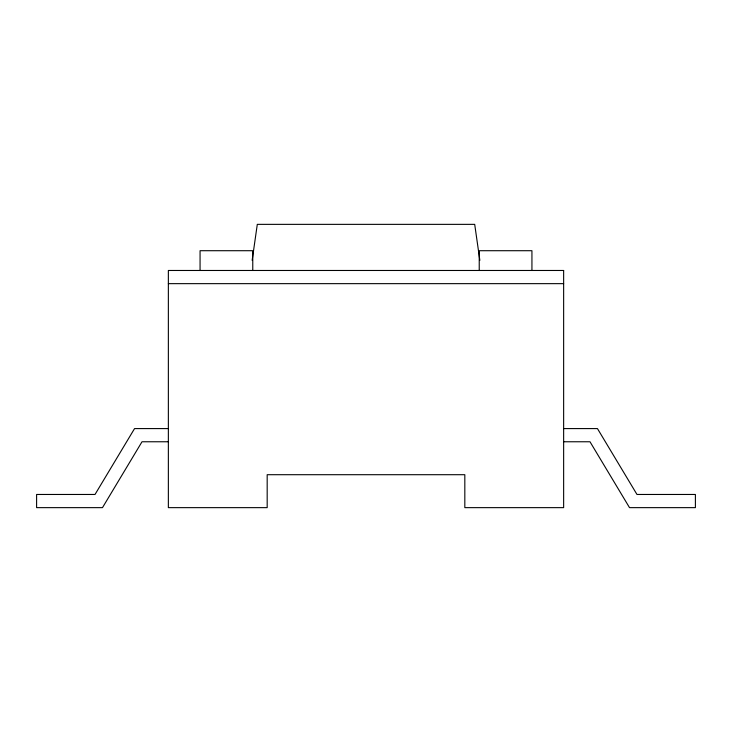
<?xml version="1.0" encoding="UTF-8"?>
<svg xmlns="http://www.w3.org/2000/svg" width="732" height="732" viewBox="0 0 732 732"><rect width="100%" height="100%" fill="white"/><g stroke="black" fill="none" stroke-linecap="round" stroke-linejoin="round"><path stroke-width="1.1" d="M252.156 260.354L257.298 224.358L474.702 224.358L479.844 260.354M168.36 283.65L563.64 283.65M168.36 428.586L134.551 428.586L95.023 494.466L36.6 494.466L36.6 507.642L102.48 507.642L142.008 441.762L168.36 441.762M563.64 428.586L597.449 428.586L636.977 494.466L695.4 494.466L695.4 507.642L629.52 507.642L589.992 441.762L563.64 441.762M531.935 270.474L531.935 250.71L479.231 250.71L479.231 270.474M252.769 270.474L252.769 250.71L200.065 250.71L200.065 270.474M563.64 270.474L168.36 270.474L168.36 507.642L267.18 507.642L267.18 474.702L464.82 474.702L464.82 507.642L563.64 507.642L563.64 270.474"/></g></svg>
